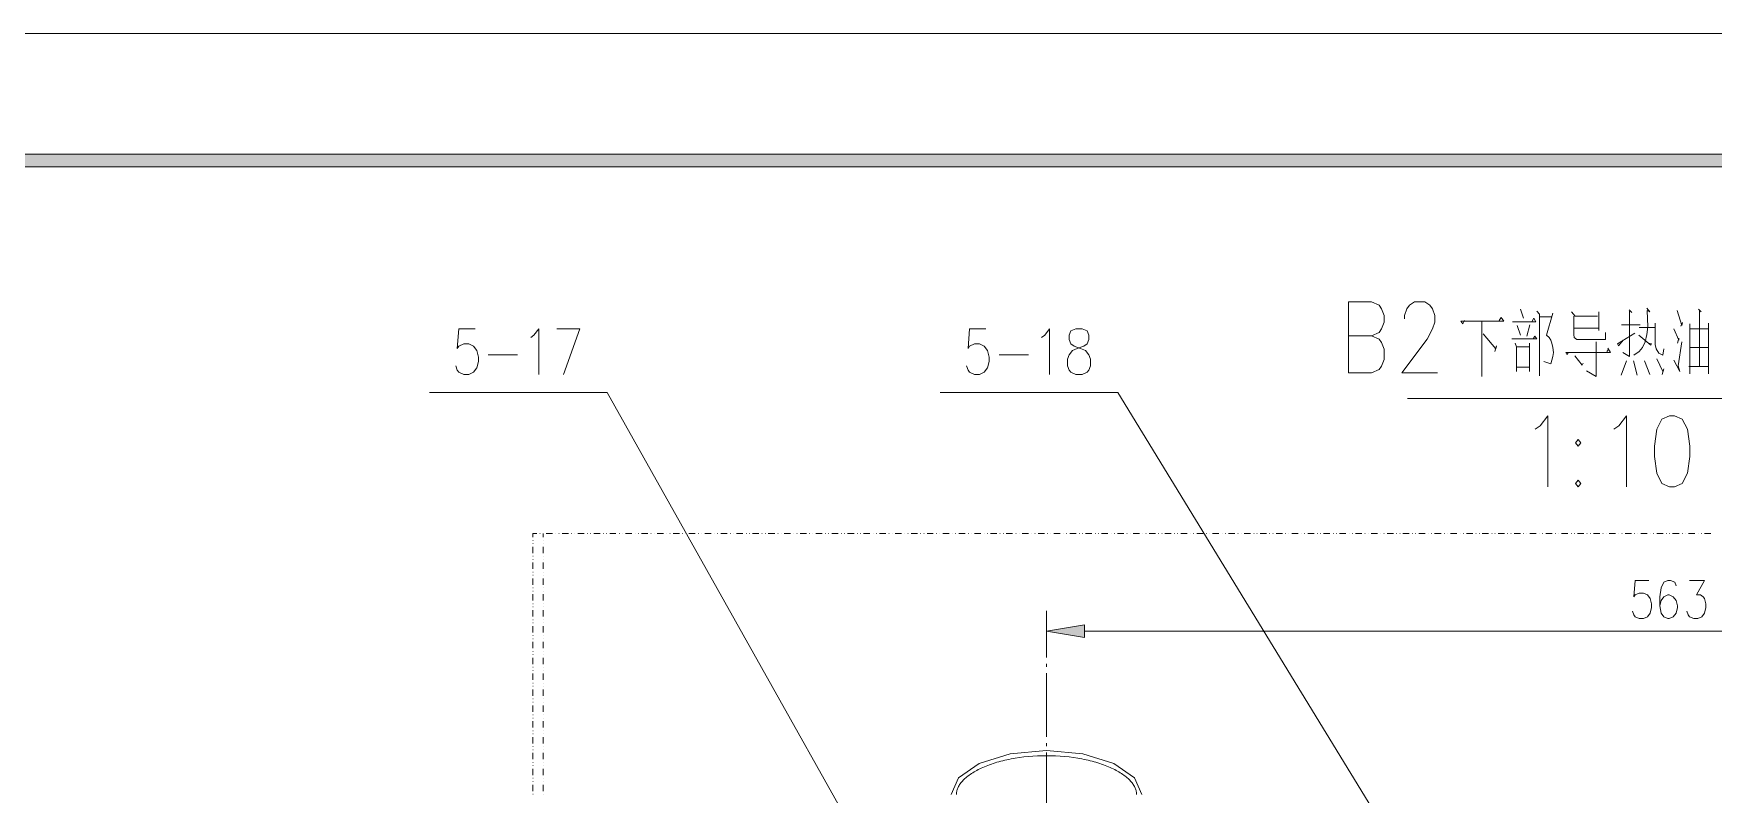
# Model space of a CAD drawing. Header units: millimetres. Extents: x 0 to 829, y 0 to 586.
# Drawn here: x 547.2 to 677.6, y 526.5 to 585.6 of the extents above; entities that cross this region are included whole.
import ezdxf

# ---------------------------------------------------------------- set-up
doc = ezdxf.new("R2010")
doc.units = ezdxf.units.MM

msp = doc.modelspace()

# ---------------------------------------------------------------- hatches: boundary and pattern name
h = msp.add_hatch(color=0)
h.dxf.hatch_style = 2
h.paths.add_polyline_path([(819.788528, 576.266028), (818.80075, 575.281778), (25.142472, 575.281778), (24.154694, 576.266028)])
h = msp.add_hatch(color=0)
h.dxf.hatch_style = 2
h.paths.add_polyline_path([(628.801694, 539.700611), (625.845417, 539.206722), (628.801694, 538.712833)])

# ---------------------------------------------------------------- linework, layer by layer
at = {"color": 0, "lineweight": 0}
for points in [[(0, 0), (0, 585.632278), (829.154778, 585.632278), (829.154778, 0)], [(819.788528, 576.266028), (818.80075, 575.281778), (25.142472, 575.281778), (24.154694, 576.266028)], [(628.113778, 562.701722), (627.736306, 562.535917), (627.609306, 562.19725), (627.609306, 561.858583), (627.736306, 561.519917), (627.986778, 561.350583), (628.494778, 561.18125), (628.875778, 561.011917), (629.129778, 560.676778), (629.256778, 560.338111), (629.256778, 559.830111), (629.129778, 559.491444), (629.002778, 559.322111), (628.621778, 559.152778), (628.113778, 559.152778), (627.736306, 559.322111), (627.609306, 559.491444), (627.482306, 559.830111), (627.482306, 560.338111), (627.609306, 560.676778), (627.863306, 561.011917), (628.240778, 561.18125), (628.748778, 561.350583), (629.002778, 561.519917), (629.129778, 561.858583), (629.129778, 562.19725), (629.002778, 562.535917), (628.621778, 562.701722)], [(674.246528, 555.946028), (673.653861, 555.681444), (673.25875, 554.89475), (673.061194, 553.578889), (673.061194, 552.788667), (673.25875, 551.476333), (673.653861, 550.686111), (674.246528, 550.425056), (674.638111, 550.425056), (675.230778, 550.686111), (675.625889, 551.476333), (675.823444, 552.788667), (675.823444, 553.578889), (675.625889, 554.89475), (675.230778, 555.681444), (674.638111, 555.946028)], [(667.145111, 554.104528), (666.947556, 553.843472), (667.145111, 553.578889), (667.342667, 553.843472)], [(667.145111, 550.950694), (666.947556, 550.686111), (667.145111, 550.425056), (667.342667, 550.686111)], [(628.801694, 539.700611), (625.845417, 539.206722), (628.801694, 538.712833)]]:
    msp.add_lwpolyline(points, close=True, dxfattribs=at)
for points in [[(649.312194, 559.265667), (649.312194, 564.786639), (651.086667, 564.786639), (651.679333, 564.525583), (651.873361, 564.261), (652.070917, 563.735361), (652.070917, 563.209722), (651.873361, 562.684083), (651.679333, 562.4195), (651.086667, 562.158444)], [(653.647833, 563.474306), (653.647833, 563.735361), (653.845389, 564.261), (654.042944, 564.525583), (654.438056, 564.786639), (655.228278, 564.786639), (655.619861, 564.525583), (655.817417, 564.261), (656.014972, 563.735361), (656.014972, 563.209722), (655.817417, 562.684083), (655.425833, 561.893861), (653.453806, 559.265667), (656.212528, 559.265667)], [(662.65425, 564.236306), (662.904722, 563.516639)], [(663.938361, 564.0705), (664.1465, 563.84825), (664.1465, 559.046944)], [(665.180139, 563.904694), (664.682722, 562.193722), (664.890861, 562.027917), (665.014333, 561.805667), (665.099, 561.583417), (665.180139, 561.255333), (665.222472, 560.867278), (665.180139, 560.535667), (665.014333, 559.985333), (664.478111, 560.151139)], [(666.630056, 564.014056), (666.919333, 563.682444), (668.658528, 563.682444)], [(666.795861, 563.682444), (666.795861, 562.246639), (666.838194, 562.027917), (667.042806, 561.862111), (669.279417, 561.862111), (669.279417, 562.412444)], [(668.743194, 564.014056), (668.743194, 562.57825)], [(670.521194, 563.019222), (671.971111, 563.019222), (671.142083, 563.019222), (671.142083, 564.0705), (671.142083, 560.535667), (670.605861, 560.867278)], [(671.103278, 564.179861), (671.307889, 563.957611)], [(672.468528, 564.289222), (672.715472, 564.014056), (672.510861, 564.123417), (672.553194, 562.853417), (672.468528, 562.246639), (672.345056, 561.696306), (672.136917, 561.255333), (671.889972, 560.923722), (671.473694, 560.645028)], [(674.828611, 564.123417), (675.202556, 562.966306), (675.241361, 563.185028), (675.117889, 562.909861)], [(676.486667, 564.236306), (676.691278, 564.014056), (676.567806, 564.123417), (676.567806, 559.763083), (675.738778, 559.763083), (677.273361, 559.763083), (677.273361, 559.21275), (677.273361, 563.132111), (677.273361, 562.687611), (675.823444, 562.687611), (675.823444, 563.075667), (675.823444, 559.21275), (675.823444, 561.255333), (677.273361, 561.255333)], [(581.473028, 562.701722), (580.206556, 562.701722), (580.079556, 561.18125), (580.206556, 561.350583), (580.584028, 561.519917), (580.965028, 561.519917), (581.346028, 561.350583), (581.600028, 561.011917), (581.727028, 560.507444), (581.727028, 560.168778), (581.600028, 559.660778), (581.346028, 559.322111), (580.965028, 559.152778), (580.584028, 559.152778), (580.206556, 559.322111), (580.079556, 559.491444), (579.952556, 559.830111)], [(585.783972, 562.027917), (586.034444, 562.19725), (586.415444, 562.701722), (586.415444, 559.152778)], [(587.812444, 562.701722), (589.586917, 562.701722), (588.316917, 559.152778)], [(621.142889, 562.701722), (619.876417, 562.701722), (619.749417, 561.18125), (619.876417, 561.350583), (620.257417, 561.519917), (620.634889, 561.519917), (621.015889, 561.350583), (621.269889, 561.011917), (621.396889, 560.507444), (621.396889, 560.168778), (621.269889, 559.660778), (621.015889, 559.322111), (620.634889, 559.152778), (620.257417, 559.152778), (619.876417, 559.322111), (619.749417, 559.491444), (619.622417, 559.830111)], [(625.453833, 562.027917), (625.707833, 562.19725), (626.085306, 562.701722), (626.085306, 559.152778)], [(658.308028, 563.350833), (658.184556, 563.075667), (658.01875, 563.297917), (661.370139, 563.297917), (661.165528, 563.573083), (660.999722, 563.350833)], [(659.673278, 563.297917), (659.673278, 558.9905)], [(662.033361, 563.241472), (663.857222, 563.241472), (663.691417, 563.516639), (663.564417, 563.297917)], [(662.407306, 562.966306), (662.65425, 562.193722)], [(663.398611, 563.019222), (663.151667, 562.137278)], [(664.185306, 563.629528), (665.056667, 563.629528)], [(666.838194, 562.744056), (668.700861, 562.744056)], [(671.889972, 562.8005), (673.13175, 562.8005), (673.13175, 563.132111), (673.13175, 561.474056), (673.212889, 561.142444), (673.421028, 560.810833), (673.710306, 560.645028), (673.794972, 561.142444)], [(674.581667, 562.687611), (674.952083, 561.805667), (674.952083, 561.971472), (674.870944, 561.583417)], [(649.312194, 562.158444), (651.086667, 562.158444), (651.679333, 561.893861), (651.873361, 561.632806), (652.070917, 561.107167), (652.070917, 560.316944), (651.873361, 559.791306), (651.679333, 559.53025), (651.086667, 559.265667), (649.312194, 559.265667)], [(659.757944, 562.303083), (660.74925, 561.142444), (660.791583, 561.364694), (660.668111, 560.923722)], [(661.991028, 561.915028), (663.938361, 561.915028), (663.772556, 562.137278), (663.649083, 561.915028)], [(662.2415, 561.583417), (662.364972, 561.30825), (662.364972, 559.375028)], [(662.364972, 561.30825), (663.359806, 561.30825)], [(663.359806, 561.583417), (663.359806, 559.375028)], [(666.383111, 560.867278), (666.256111, 560.701472), (666.174972, 560.867278), (669.653361, 560.867278), (669.445222, 561.198889)], [(668.535056, 561.696306), (668.535056, 558.9905), (667.790694, 559.431472)], [(669.487556, 561.089528), (669.364083, 560.923722)], [(670.648194, 561.805667), (670.27425, 561.364694), (670.189583, 561.5305), (671.558361, 562.359528)], [(671.847639, 562.193722), (672.800139, 561.421139), (672.842472, 561.5305), (672.592, 561.583417)], [(674.581667, 560.2605), (675.03675, 559.375028), (674.913278, 559.819528), (675.202556, 561.696306)], [(582.4855, 560.676778), (584.767972, 560.676778)], [(622.158889, 560.676778), (624.437833, 560.676778)], [(666.877, 560.592111), (667.459083, 559.872444), (667.540222, 560.03825)], [(670.895139, 560.204056), (670.482389, 559.099861)], [(671.434889, 560.204056), (671.724167, 559.099861)], [(672.302722, 560.204056), (672.715472, 559.156306)], [(673.255222, 560.369861), (673.710306, 559.375028), (673.794972, 559.597278), (673.667972, 559.156306)], [(662.364972, 559.706639), (663.359806, 559.706639)], [(591.721222, 557.741667), (577.920556, 557.741667)], [(622.811528, 502.344972), (591.721222, 557.741667)], [(631.394611, 557.741667), (617.590417, 557.741667)], [(657.711833, 514.678083), (631.394611, 557.741667)], [(653.898306, 557.286583), (685.581278, 557.286583)], [(663.793722, 554.89475), (664.188833, 555.155806), (664.7815, 555.946028), (664.7815, 550.425056)], [(669.907361, 554.89475), (670.302472, 555.155806), (670.891611, 555.946028), (670.891611, 550.425056)], [(585.949778, 546.791444), (586.246111, 546.791444)], [(585.949778, 546.791444), (585.949778, 546.509222)], [(586.493056, 546.791444), (586.510694, 546.791444)], [(586.74, 546.791444), (586.757639, 546.791444)], [(586.74, 546.791444), (586.74, 546.509222)], [(586.983417, 546.791444), (587.477306, 546.791444)], [(587.72425, 546.791444), (587.741889, 546.791444)], [(587.971194, 546.791444), (587.988833, 546.791444)], [(588.218139, 546.791444), (588.7085, 546.791444)], [(588.955444, 546.791444), (588.973083, 546.791444)], [(589.202389, 546.791444), (589.220028, 546.791444)], [(589.449333, 546.791444), (589.943222, 546.791444)], [(590.190167, 546.791444), (590.207806, 546.791444)], [(590.437111, 546.791444), (590.45475, 546.791444)], [(590.680528, 546.791444), (591.174417, 546.791444)], [(591.421361, 546.791444), (591.439, 546.791444)], [(591.668306, 546.791444), (591.685944, 546.791444)], [(591.91525, 546.791444), (592.405611, 546.791444)], [(592.652556, 546.791444), (592.670194, 546.791444)], [(592.8995, 546.791444), (592.917139, 546.791444)], [(593.146444, 546.791444), (593.640333, 546.791444)], [(593.887278, 546.791444), (593.904917, 546.791444)], [(594.134222, 546.791444), (594.151861, 546.791444)], [(594.377639, 546.791444), (594.871528, 546.791444)], [(595.118472, 546.791444), (595.136111, 546.791444)], [(595.365417, 546.791444), (595.383056, 546.791444)], [(595.612361, 546.791444), (596.10625, 546.791444)], [(596.349667, 546.791444), (596.367306, 546.791444)], [(596.596611, 546.791444), (596.61425, 546.791444)], [(596.843556, 546.791444), (597.337444, 546.791444)], [(597.584389, 546.791444), (597.602028, 546.791444)], [(597.831333, 546.791444), (597.848972, 546.791444)], [(598.07475, 546.791444), (598.568639, 546.791444)], [(598.815583, 546.791444), (598.833222, 546.791444)], [(599.062528, 546.791444), (599.080167, 546.791444)], [(599.309472, 546.791444), (599.803361, 546.791444)], [(600.046778, 546.791444), (600.064417, 546.791444)], [(600.293722, 546.791444), (600.311361, 546.791444)], [(600.540667, 546.791444), (601.034556, 546.791444)], [(601.2815, 546.791444), (601.299139, 546.791444)], [(601.528444, 546.791444), (601.546083, 546.791444)], [(601.771861, 546.791444), (602.26575, 546.791444)], [(602.512694, 546.791444), (602.530333, 546.791444)], [(602.759639, 546.791444), (602.777278, 546.791444)], [(603.006583, 546.791444), (603.500472, 546.791444)], [(603.743889, 546.791444), (603.761528, 546.791444)], [(603.990833, 546.791444), (604.008472, 546.791444)], [(604.237778, 546.791444), (604.731667, 546.791444)], [(604.978611, 546.791444), (604.99625, 546.791444)], [(605.225556, 546.791444), (605.243194, 546.791444)], [(605.468972, 546.791444), (605.962861, 546.791444)], [(606.209806, 546.791444), (606.227444, 546.791444)], [(606.45675, 546.791444), (606.474389, 546.791444)], [(606.703694, 546.791444), (607.197583, 546.791444)], [(607.441, 546.791444), (607.458639, 546.791444)], [(607.687944, 546.791444), (607.705583, 546.791444)], [(607.934889, 546.791444), (608.428778, 546.791444)], [(608.675722, 546.791444), (608.693361, 546.791444)], [(608.922667, 546.791444), (608.940306, 546.791444)], [(609.169611, 546.791444), (609.659972, 546.791444)], [(609.906917, 546.791444), (609.924556, 546.791444)], [(610.153861, 546.791444), (610.1715, 546.791444)], [(610.400806, 546.791444), (610.894694, 546.791444)], [(611.138111, 546.791444), (611.15575, 546.791444)], [(611.385056, 546.791444), (611.402694, 546.791444)], [(611.632, 546.791444), (612.125889, 546.791444)], [(612.372833, 546.791444), (612.390472, 546.791444)], [(612.619778, 546.791444), (612.637417, 546.791444)], [(612.866722, 546.791444), (613.357083, 546.791444)], [(613.604028, 546.791444), (613.621667, 546.791444)], [(613.850972, 546.791444), (613.868611, 546.791444)], [(614.097917, 546.791444), (614.591806, 546.791444)], [(614.835222, 546.791444), (614.852861, 546.791444)], [(615.082167, 546.791444), (615.099806, 546.791444)], [(615.329111, 546.791444), (615.823, 546.791444)], [(616.069944, 546.791444), (616.087583, 546.791444)], [(616.316889, 546.791444), (616.334528, 546.791444)], [(616.563833, 546.791444), (617.054194, 546.791444)], [(617.301139, 546.791444), (617.318778, 546.791444)], [(617.548083, 546.791444), (617.565722, 546.791444)], [(617.795028, 546.791444), (618.288917, 546.791444)], [(618.532333, 546.791444), (618.549972, 546.791444)], [(618.779278, 546.791444), (618.796917, 546.791444)], [(619.026222, 546.791444), (619.520111, 546.791444)], [(619.767056, 546.791444), (619.784694, 546.791444)], [(620.014, 546.791444), (620.031639, 546.791444)], [(620.260944, 546.791444), (620.751306, 546.791444)], [(620.99825, 546.791444), (621.015889, 546.791444)], [(621.245194, 546.791444), (621.262833, 546.791444)], [(621.492139, 546.791444), (621.986028, 546.791444)], [(622.232972, 546.791444), (622.250611, 546.791444)], [(622.476389, 546.791444), (622.494028, 546.791444)], [(622.723333, 546.791444), (623.217222, 546.791444)], [(623.464167, 546.791444), (623.481806, 546.791444)], [(623.711111, 546.791444), (623.72875, 546.791444)], [(623.958056, 546.791444), (624.448417, 546.791444)], [(624.695361, 546.791444), (624.713, 546.791444)], [(624.942306, 546.791444), (624.959944, 546.791444)], [(625.18925, 546.791444), (625.683139, 546.791444)], [(625.930083, 546.791444), (625.947722, 546.791444)], [(626.1735, 546.791444), (626.191139, 546.791444)], [(626.420444, 546.791444), (626.914333, 546.791444)], [(627.161278, 546.791444), (627.178917, 546.791444)], [(627.408222, 546.791444), (627.425861, 546.791444)], [(627.655167, 546.791444), (628.145528, 546.791444)], [(628.392472, 546.791444), (628.410111, 546.791444)], [(628.639417, 546.791444), (628.657056, 546.791444)], [(628.886361, 546.791444), (629.38025, 546.791444)], [(629.627194, 546.791444), (629.644833, 546.791444)], [(629.870611, 546.791444), (629.88825, 546.791444)], [(630.117556, 546.791444), (630.611444, 546.791444)], [(630.858389, 546.791444), (630.876028, 546.791444)], [(631.105333, 546.791444), (631.122972, 546.791444)], [(631.352278, 546.791444), (631.842639, 546.791444)], [(632.089583, 546.791444), (632.107222, 546.791444)], [(632.336528, 546.791444), (632.354167, 546.791444)], [(632.583472, 546.791444), (633.077361, 546.791444)], [(633.324306, 546.791444), (633.341944, 546.791444)], [(633.567722, 546.791444), (633.585361, 546.791444)], [(633.814667, 546.791444), (634.308556, 546.791444)], [(634.5555, 546.791444), (634.573139, 546.791444)], [(634.802444, 546.791444), (634.820083, 546.791444)], [(635.049389, 546.791444), (635.53975, 546.791444)], [(635.786694, 546.791444), (635.804333, 546.791444)], [(636.033639, 546.791444), (636.051278, 546.791444)], [(636.280583, 546.791444), (636.774472, 546.791444)], [(637.021417, 546.791444), (637.039056, 546.791444)], [(637.264833, 546.791444), (637.282472, 546.791444)], [(637.511778, 546.791444), (638.005667, 546.791444)], [(638.252611, 546.791444), (638.27025, 546.791444)], [(638.499556, 546.791444), (638.517194, 546.791444)], [(638.7465, 546.791444), (639.236861, 546.791444)], [(639.483806, 546.791444), (639.501444, 546.791444)], [(639.73075, 546.791444), (639.748389, 546.791444)], [(639.977694, 546.791444), (640.471583, 546.791444)], [(640.718528, 546.791444), (640.736167, 546.791444)], [(640.961944, 546.791444), (640.979583, 546.791444)], [(641.208889, 546.791444), (641.702778, 546.791444)], [(641.949722, 546.791444), (641.967361, 546.791444)], [(642.196667, 546.791444), (642.214306, 546.791444)], [(642.443611, 546.791444), (642.933972, 546.791444)], [(643.180917, 546.791444), (643.198556, 546.791444)], [(643.427861, 546.791444), (643.4455, 546.791444)], [(643.674806, 546.791444), (644.168694, 546.791444)], [(644.415639, 546.791444), (644.433278, 546.791444)], [(644.659056, 546.791444), (644.676694, 546.791444)], [(644.906, 546.791444), (645.399889, 546.791444)], [(645.646833, 546.791444), (645.664472, 546.791444)], [(645.893778, 546.791444), (645.911417, 546.791444)], [(646.140722, 546.791444), (646.631083, 546.791444)], [(646.878028, 546.791444), (646.895667, 546.791444)], [(647.124972, 546.791444), (647.142611, 546.791444)], [(647.371917, 546.791444), (647.865806, 546.791444)], [(648.11275, 546.791444), (648.130389, 546.791444)], [(648.356167, 546.791444), (648.373806, 546.791444)], [(648.603111, 546.791444), (649.097, 546.791444)], [(649.343944, 546.791444), (649.361583, 546.791444)], [(649.590889, 546.791444), (649.608528, 546.791444)], [(649.837833, 546.791444), (650.328194, 546.791444)], [(650.575139, 546.791444), (650.592778, 546.791444)], [(650.822083, 546.791444), (650.839722, 546.791444)], [(651.069028, 546.791444), (651.562917, 546.791444)], [(651.809861, 546.791444), (651.8275, 546.791444)], [(652.056806, 546.791444), (652.074444, 546.791444)], [(652.300222, 546.791444), (652.794111, 546.791444)], [(653.041056, 546.791444), (653.058694, 546.791444)], [(653.288, 546.791444), (653.305639, 546.791444)], [(653.534944, 546.791444), (654.025306, 546.791444)], [(654.27225, 546.791444), (654.289889, 546.791444)], [(654.519194, 546.791444), (654.536833, 546.791444)], [(654.766139, 546.791444), (655.260028, 546.791444)], [(655.506972, 546.791444), (655.524611, 546.791444)], [(655.753917, 546.791444), (655.771556, 546.791444)], [(655.997333, 546.791444), (656.491222, 546.791444)], [(656.738167, 546.791444), (656.755806, 546.791444)], [(656.985111, 546.791444), (657.00275, 546.791444)], [(657.232056, 546.791444), (657.722417, 546.791444)], [(657.969361, 546.791444), (657.987, 546.791444)], [(658.216306, 546.791444), (658.233944, 546.791444)], [(658.46325, 546.791444), (658.957139, 546.791444)], [(659.204083, 546.791444), (659.221722, 546.791444)], [(659.451028, 546.791444), (659.468667, 546.791444)], [(659.694444, 546.791444), (660.188333, 546.791444)], [(660.435278, 546.791444), (660.452917, 546.791444)], [(660.682222, 546.791444), (660.699861, 546.791444)], [(660.929167, 546.791444), (661.419528, 546.791444)], [(661.666472, 546.791444), (661.684111, 546.791444)], [(661.913417, 546.791444), (661.931056, 546.791444)], [(662.160361, 546.791444), (662.65425, 546.791444)], [(662.901194, 546.791444), (662.918833, 546.791444)], [(663.148139, 546.791444), (663.165778, 546.791444)], [(663.391556, 546.791444), (663.885444, 546.791444)], [(664.132389, 546.791444), (664.150028, 546.791444)], [(664.379333, 546.791444), (664.396972, 546.791444)], [(664.626278, 546.791444), (665.120167, 546.791444)], [(665.363583, 546.791444), (665.381222, 546.791444)], [(665.610528, 546.791444), (665.628167, 546.791444)], [(665.857472, 546.791444), (666.351361, 546.791444)], [(666.598306, 546.791444), (666.615944, 546.791444)], [(666.84525, 546.791444), (666.862889, 546.791444)], [(667.088667, 546.791444), (667.582556, 546.791444)], [(667.8295, 546.791444), (667.847139, 546.791444)], [(668.076444, 546.791444), (668.094083, 546.791444)], [(668.323389, 546.791444), (668.817278, 546.791444)], [(669.060694, 546.791444), (669.078333, 546.791444)], [(669.307639, 546.791444), (669.325278, 546.791444)], [(669.554583, 546.791444), (670.048472, 546.791444)], [(670.295417, 546.791444), (670.313056, 546.791444)], [(670.542361, 546.791444), (670.56, 546.791444)], [(670.785778, 546.791444), (671.279667, 546.791444)], [(671.526611, 546.791444), (671.54425, 546.791444)], [(671.773556, 546.791444), (671.791194, 546.791444)], [(672.0205, 546.791444), (672.514389, 546.791444)], [(672.757806, 546.791444), (672.775444, 546.791444)], [(673.00475, 546.791444), (673.022389, 546.791444)], [(673.251694, 546.791444), (673.745583, 546.791444)], [(673.992528, 546.791444), (674.010167, 546.791444)], [(674.239472, 546.791444), (674.257111, 546.791444)], [(674.482889, 546.791444), (674.976778, 546.791444)], [(675.223722, 546.791444), (675.241361, 546.791444)], [(675.470667, 546.791444), (675.488306, 546.791444)], [(675.717611, 546.791444), (676.2115, 546.791444)], [(676.454917, 546.791444), (676.472556, 546.791444)], [(676.701861, 546.791444), (676.7195, 546.791444)], [(676.948806, 546.791444), (677.442694, 546.791444)], [(585.949778, 546.262278), (585.967417, 546.262278)], [(585.949778, 546.015333), (585.967417, 546.015333)], [(585.949778, 545.768389), (585.949778, 545.278028)], [(586.74, 546.262278), (586.757639, 546.262278)], [(586.74, 546.015333), (586.757639, 546.015333)], [(586.74, 545.768389), (586.74, 545.278028)], [(585.949778, 545.031083), (585.967417, 545.031083)], [(585.949778, 544.784139), (585.967417, 544.784139)], [(585.949778, 544.537194), (585.949778, 544.043306)], [(586.74, 545.031083), (586.757639, 545.031083)], [(586.74, 544.784139), (586.757639, 544.784139)], [(586.74, 544.537194), (586.74, 544.043306)], [(585.949778, 543.799889), (585.967417, 543.799889)], [(585.949778, 543.552944), (585.967417, 543.552944)], [(585.949778, 543.306), (585.949778, 542.812111)], [(586.74, 543.799889), (586.757639, 543.799889)], [(586.74, 543.552944), (586.757639, 543.552944)], [(586.74, 543.306), (586.74, 542.812111)], [(672.634333, 543.150778), (671.579528, 543.150778), (671.473694, 541.880778), (671.579528, 542.021889), (671.8935, 542.163), (672.211, 542.163), (672.5285, 542.021889), (672.740167, 541.743194), (672.846, 541.319861), (672.846, 541.037639), (672.740167, 540.614306), (672.5285, 540.332083), (672.211, 540.190972), (671.8935, 540.190972), (671.579528, 540.332083), (671.473694, 540.473194), (671.367861, 540.755417)], [(674.747472, 542.727444), (674.641639, 543.009667), (674.324139, 543.150778), (674.112472, 543.150778), (673.794972, 543.009667), (673.586833, 542.586333), (673.481, 541.880778), (673.481, 541.17875), (673.586833, 540.614306), (673.794972, 540.332083), (674.112472, 540.190972), (674.218306, 540.190972), (674.535806, 540.332083), (674.747472, 540.614306), (674.853306, 541.037639), (674.853306, 541.17875), (674.747472, 541.602083), (674.535806, 541.880778), (674.218306, 542.021889), (674.112472, 542.021889), (673.794972, 541.880778), (673.586833, 541.602083), (673.481, 541.17875)], [(675.802278, 543.150778), (676.966444, 543.150778), (676.331444, 542.021889), (676.648944, 542.021889), (676.860611, 541.880778), (676.966444, 541.743194), (677.072278, 541.319861), (677.072278, 541.037639), (676.966444, 540.614306), (676.754778, 540.332083), (676.437278, 540.190972), (676.119778, 540.190972), (675.802278, 540.332083), (675.696444, 540.473194), (675.590611, 540.755417)], [(585.949778, 542.565167), (585.967417, 542.565167)], [(585.949778, 542.318222), (585.967417, 542.318222)], [(585.949778, 542.071278), (585.949778, 541.580917)], [(586.74, 542.565167), (586.757639, 542.565167)], [(586.74, 542.318222), (586.757639, 542.318222)], [(586.74, 542.071278), (586.74, 541.580917)], [(585.949778, 541.333972), (585.967417, 541.333972)], [(585.949778, 541.087028), (585.967417, 541.087028)], [(585.949778, 540.840083), (585.949778, 540.346194)], [(586.74, 541.333972), (586.757639, 541.333972)], [(586.74, 541.087028), (586.757639, 541.087028)], [(586.74, 540.840083), (586.74, 540.346194)], [(625.845417, 537.171194), (625.845417, 540.780111)], [(625.845417, 540.780111), (625.845417, 538.218944)], [(585.949778, 540.09925), (585.967417, 540.09925)], [(585.949778, 539.855833), (585.967417, 539.855833)], [(585.949778, 539.608889), (585.949778, 539.115)], [(586.74, 540.09925), (586.757639, 540.09925)], [(586.74, 539.855833), (586.757639, 539.855833)], [(586.74, 539.608889), (586.74, 539.115)], [(628.801694, 539.206722), (721.748056, 539.206722)], [(585.949778, 538.868056), (585.967417, 538.868056)], [(585.949778, 538.621111), (585.967417, 538.621111)], [(585.949778, 538.374167), (585.949778, 537.883806)], [(585.949778, 537.636861), (585.967417, 537.636861)], [(586.74, 538.868056), (586.757639, 538.868056)], [(586.74, 538.621111), (586.757639, 538.621111)], [(586.74, 538.374167), (586.74, 537.883806)], [(586.74, 537.636861), (586.757639, 537.636861)], [(585.949778, 537.389917), (585.967417, 537.389917)], [(585.949778, 537.142972), (585.949778, 536.649083)], [(585.949778, 536.402139), (585.967417, 536.402139)], [(586.74, 537.389917), (586.757639, 537.389917)], [(586.74, 537.142972), (586.74, 536.649083)], [(586.74, 536.402139), (586.757639, 536.402139)], [(625.845417, 536.430361), (625.845417, 536.677306)], [(585.949778, 536.158722), (585.967417, 536.158722)], [(585.949778, 535.911778), (585.949778, 535.417889)], [(585.949778, 535.170944), (585.967417, 535.170944)], [(586.74, 536.158722), (586.757639, 536.158722)], [(586.74, 535.911778), (586.74, 535.417889)], [(586.74, 535.170944), (586.757639, 535.170944)], [(625.845417, 531.008167), (625.845417, 535.936472)], [(585.949778, 534.924), (585.967417, 534.924)], [(585.949778, 534.677056), (585.949778, 534.186694)], [(585.949778, 533.93975), (585.967417, 533.93975)], [(585.949778, 533.692806), (585.967417, 533.692806)], [(586.74, 534.924), (586.757639, 534.924)], [(586.74, 534.677056), (586.74, 534.186694)], [(586.74, 533.93975), (586.757639, 533.93975)], [(586.74, 533.692806), (586.757639, 533.692806)], [(585.949778, 533.445861), (585.949778, 532.951972)], [(585.949778, 532.705028), (585.967417, 532.705028)], [(585.949778, 532.461611), (585.967417, 532.461611)], [(586.74, 533.445861), (586.74, 532.951972)], [(586.74, 532.705028), (586.757639, 532.705028)], [(586.74, 532.461611), (586.757639, 532.461611)], [(585.949778, 532.214667), (585.949778, 531.720778)], [(585.949778, 531.473833), (585.967417, 531.473833)], [(585.949778, 531.226889), (585.967417, 531.226889)], [(586.74, 532.214667), (586.74, 531.720778)], [(586.74, 531.473833), (586.757639, 531.473833)], [(586.74, 531.226889), (586.757639, 531.226889)], [(585.949778, 530.979944), (585.949778, 530.489583)], [(585.949778, 530.242639), (585.967417, 530.242639)], [(585.949778, 529.995694), (585.967417, 529.995694)], [(586.74, 530.979944), (586.74, 530.489583)], [(586.74, 530.242639), (586.757639, 530.242639)], [(586.74, 529.995694), (586.757639, 529.995694)], [(633.239639, 526.51025), (632.675194, 527.819056), (631.073583, 528.930306), (628.674694, 529.671139), (625.845417, 529.932194), (623.016139, 529.671139), (620.61725, 528.930306), (619.015639, 527.819056), (618.451194, 526.51025)], [(625.845417, 530.267333), (625.845417, 530.514278)], [(625.845417, 524.845139), (625.845417, 529.773444)], [(585.949778, 529.74875), (585.949778, 529.254861)], [(585.949778, 529.007917), (585.967417, 529.007917)], [(585.949778, 528.7645), (585.967417, 528.7645)], [(585.949778, 528.517556), (585.949778, 528.023667)], [(586.74, 529.74875), (586.74, 529.254861)], [(586.74, 529.007917), (586.757639, 529.007917)], [(586.74, 528.7645), (586.757639, 528.7645)], [(586.74, 528.517556), (586.74, 528.023667)], [(632.844528, 526.51025), (632.844528, 526.57375), (632.837472, 526.63725), (632.830417, 526.70075), (632.819833, 526.76425), (632.802194, 526.82775), (632.784556, 526.89125), (632.763389, 526.958278), (632.735167, 527.021778), (632.706944, 527.088806), (632.671667, 527.152306), (632.632861, 527.219333), (632.590528, 527.286361), (632.544667, 527.353389), (632.495278, 527.420417), (632.442361, 527.487444), (632.382389, 527.558), (632.322417, 527.625028), (632.255389, 527.692056), (632.184833, 527.759083), (632.107222, 527.826111), (632.029611, 527.889611), (631.948472, 527.956639), (631.860278, 528.023667), (631.768556, 528.087167), (631.673306, 528.150667), (631.574528, 528.214167), (631.472222, 528.274139), (631.366389, 528.337639), (631.257028, 528.397611), (631.144139, 528.457583), (631.027722, 528.514028), (630.907778, 528.570472), (630.784306, 528.626917), (630.657306, 528.679833), (630.530306, 528.73275), (630.39625, 528.785667), (630.262194, 528.835056), (630.121083, 528.884444), (629.979972, 528.933833), (629.835333, 528.976167), (629.690694, 529.022028), (629.542528, 529.064361), (629.390833, 529.106694), (629.235611, 529.1455), (629.080389, 529.180778), (628.921639, 529.216056), (628.762889, 529.251333), (628.600611, 529.283083), (628.438333, 529.314833), (628.272528, 529.343056), (627.937389, 529.392444), (627.595194, 529.438306), (627.253, 529.473583), (626.90375, 529.501806), (626.550972, 529.519444), (626.198194, 529.533556), (625.845417, 529.537083), (625.492639, 529.533556), (625.139861, 529.519444), (624.787083, 529.501806), (624.437833, 529.473583), (624.095639, 529.438306), (623.753444, 529.392444), (623.418306, 529.343056), (623.2525, 529.314833), (623.090222, 529.283083), (622.927944, 529.251333), (622.769194, 529.216056), (622.610444, 529.180778), (622.455222, 529.1455), (622.3, 529.106694), (622.148306, 529.064361), (622.000139, 529.022028), (621.8555, 528.976167), (621.710861, 528.933833), (621.56975, 528.884444), (621.428639, 528.835056), (621.294583, 528.785667), (621.160528, 528.73275), (621.033528, 528.679833), (620.906528, 528.626917), (620.783056, 528.570472), (620.663111, 528.514028), (620.546694, 528.457583), (620.433806, 528.397611), (620.324444, 528.337639), (620.218611, 528.274139), (620.116306, 528.214167), (620.017528, 528.150667), (619.922278, 528.087167), (619.830556, 528.023667), (619.742361, 527.956639), (619.661222, 527.889611), (619.583611, 527.826111), (619.506, 527.759083), (619.435444, 527.692056), (619.371944, 527.625028), (619.308444, 527.558), (619.248472, 527.487444), (619.195556, 527.420417), (619.146167, 527.353389), (619.100306, 527.286361), (619.057972, 527.219333), (619.019167, 527.152306), (618.983889, 527.088806), (618.955667, 527.021778), (618.927444, 526.958278), (618.906278, 526.89125), (618.888639, 526.82775), (618.871, 526.76425), (618.860417, 526.70075), (618.853361, 526.63725), (618.846306, 526.57375), (618.846306, 526.51025)], [(585.949778, 527.776722), (585.967417, 527.776722)], [(585.949778, 527.529778), (585.967417, 527.529778)], [(585.949778, 527.282833), (585.949778, 526.792472)], [(586.74, 527.776722), (586.757639, 527.776722)], [(586.74, 527.529778), (586.757639, 527.529778)], [(586.74, 527.282833), (586.74, 526.792472)], [(585.949778, 526.545528), (585.967417, 526.545528)], [(586.74, 526.545528), (586.757639, 526.545528)]]:
    msp.add_lwpolyline(points, dxfattribs=at)

doc.saveas('drawing.dxf')
